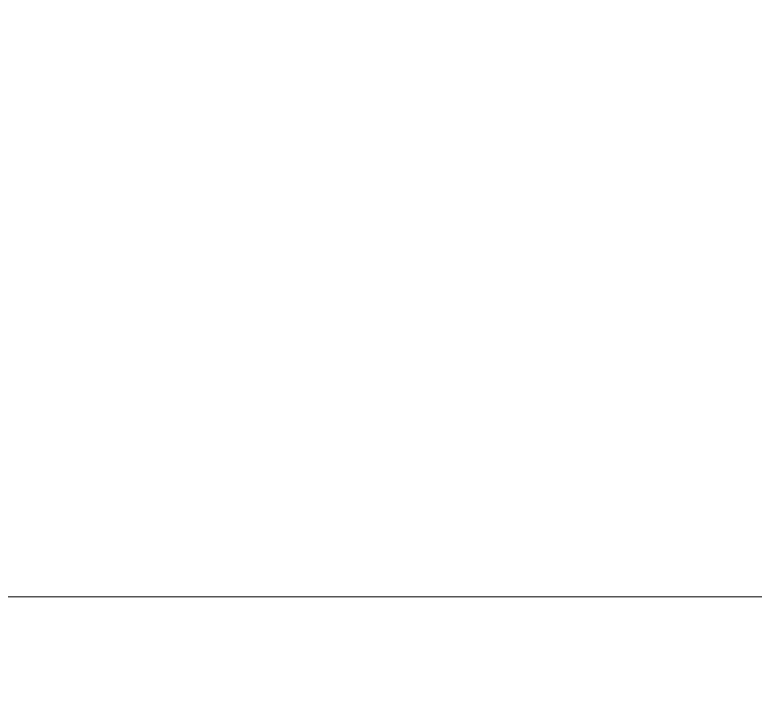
# Model space of a CAD drawing. Header units: inches. Extents: x -54880 to -186, y -132 to 853.
# Drawn here: x -15957.8375 to -15957.7115, y 144.8796 to 144.9976 of the extents above; entities that cross this region are included whole.
import ezdxf

# ---------------------------------------------------------------- set-up
doc = ezdxf.new("R2010")
doc.units = ezdxf.units.IN
doc.header["$MEASUREMENT"] = 0
doc.layers.add('A-WALL-PATT', color=111, linetype='Continuous', lineweight=9)

msp = doc.modelspace()

# ---------------------------------------------------------------- hatches: boundary and pattern name
at = {"layer": 'A-WALL-PATT'}
h = msp.add_hatch(dxfattribs=at)
h.set_pattern_fill('FP_21', color=256, style=0, pattern_type=2)
h.set_pattern_definition([(90, (22015.06, -723.5), (-193, -193), [48, -145]), (180, (22015.06, -723.5), (-2e-14, -193), [96.25, -96.75]), (270, (21918.81, -675.5), (-193, -193), [48, -145]), (180, (22015.06, -675.5), (-2e-14, -193), [96.25, -96.75]), (270, (21918.56, -675.5), (-193, -193), [48, -145]), (180, (21918.56, -675.5), (-2e-14, -193), [96.25, -96.75]), (90, (21822.31, -723.5), (-193, -193), [48, -145]), (180, (21918.56, -723.5), (-2e-14, -193), [96.25, -96.75]), (90, (21967.06, -675.25), (-193, -193), [48, -145]), (180, (22015.31, -675.25), (-2e-14, -193), [48.25, -144.75]), (180, (22015.31, -627.25), (-2e-14, -193), [48.25, -144.75]), (90, (21870.56, -675.25), (-193, -193), [48, -145]), (180, (21966.81, -675.25), (-2e-14, -193), [96.25, -96.75]), (270, (21966.81, -627.25), (-193, -193), [48, -145]), (180, (21966.81, -627.25), (-2e-14, -193), [96.25, -96.75]), (180, (21870.31, -675.25), (-2e-14, -193), [48, -145]), (270, (21870.31, -627.25), (-193, -193), [48, -145]), (180, (21870.31, -627.25), (-2e-14, -193), [48, -145]), (90, (22015.06, -627), (-193, -193), [48, -145]), (180, (22015.06, -627), (-2e-14, -193), [96.25, -96.75]), (270, (21918.81, -579), (-193, -193), [48, -145]), (180, (22015.06, -579), (-2e-14, -193), [96.25, -96.75]), (270, (21918.56, -579), (-193, -193), [48, -145]), (180, (21918.56, -579), (-2e-14, -193), [96.25, -96.75]), (270, (21822.31, -579), (-193, -193), [48, -145]), (180, (21918.56, -627), (-2e-14, -193), [96.25, -96.75]), (90, (21967.06, -578.75), (-193, -193), [48, -145]), (180, (22015.31, -578.75), (-2e-14, -193), [48.25, -144.75]), (180, (22015.31, -530.75), (-2e-14, -193), [48.25, -144.75]), (90, (21870.56, -578.75), (-193, -193), [48, -145]), (180, (21966.81, -578.75), (-2e-14, -193), [96.25, -96.75]), (270, (21966.81, -530.75), (-193, -193), [48, -145]), (180, (21966.81, -530.75), (-2e-14, -193), [96.25, -96.75]), (180, (21870.31, -578.75), (-2e-14, -193), [48, -145]), (270, (21870.31, -530.75), (-193, -193), [48, -145]), (180, (21870.31, -530.75), (-2e-14, -193), [48, -145])])
h.paths.add_polyline_path([(-16915.45888, 0), (-16689.70888, 0), (-16689.70888, 145), (-16814.70888, 145), (-16814.70888, 120.3125), (-16790.15703, 120.2579), (-16789.95888, 120), (-16790.27138, 119.70517), (-16790.50486, 119.58102), (-16792.35743, 116.40982), (-16793.32598, 114.94867), (-16794.61434, 113.2525), (-16795.22854, 109.56294), (-16795.52186, 107.31551), (-16795.66713, 104.50342), (-16795.70633, 101.3125), (-16803.52311, 101.3125), (-16803.54202, 106.0075), (-16803.82359, 108.85577), (-16804.6315, 113.29426), (-16805.0839, 113.99902), (-16806.43604, 115.83093), (-16808.06348, 118.5054), (-16808.78782, 119.69133), (-16809.01072, 119.7421), (-16809.15047, 119.8125), (-16809.45888, 119.8125), (-16809.45888, 117.8125), (-16812.95888, 114.3125), (-16814.70888, 114.3125), (-16814.70888, 114), (-16817.20888, 114), (-16817.20888, 117.35334), (-16820.14638, 118.6875), (-16821.89638, 118.6875), (-16821.89638, 118.8125), (-16824.45888, 118.8125), (-16824.45888, 119.4375), (-16824.64638, 119.4375), (-16824.64638, 119.75), (-16825.02138, 119.75), (-16825.02138, 119.3125), (-16824.77138, 119.3125), (-16824.77138, 119.125), (-16825.02138, 119.125), (-16825.02138, 116), (-16831.64638, 116), (-16831.71793, 119.79377), (-16831.99702, 119.799), (-16832.15001, 120), (-16831.91986, 120.20226), (-16831.64638, 120.24957), (-16831.64638, 128.125), (-16831.89638, 128.125), (-16831.89638, 128.3125), (-16831.64638, 128.3125), (-16831.64638, 128.75), (-16832.02138, 128.75), (-16832.02138, 128.4375), (-16832.20888, 128.4375), (-16832.20888, 128), (-16835.64638, 128.02213), (-16835.64638, 130.75), (-16835.77138, 130.75), (-16835.85403, 135.625), (-16837.8406, 135.61828), (-16838.28655, 135.45974), (-16843.25634, 145), (-16910.42954, 145), (-16915.45888, 117.8622), (-16915.45888, 20.18088)], flags=0)
h.paths.add_polyline_path([(-15850.33388, 0), (-15850.33388, 145), (-15874.16141, 145), (-15879.18976, 135.41647), (-15879.77768, 135.625), (-15881.64638, 135.625), (-15881.68258, 130.75), (-15881.77138, 130.75), (-15881.83388, 128), (-15885.20888, 128.02213), (-15885.20888, 128.4375), (-15885.39638, 128.4375), (-15885.39638, 128.75), (-15885.77138, 128.75), (-15885.77138, 128.3125), (-15885.52138, 128.3125), (-15885.52138, 128.125), (-15885.77138, 128.125), (-15885.69982, 120.20797), (-15885.36865, 120.13198), (-15885.26775, 120), (-15885.49789, 119.79715), (-15885.77138, 119.75043), (-15885.77138, 116), (-15892.39638, 116), (-15892.39638, 119.125), (-15892.64638, 119.125), (-15892.64638, 119.3125), (-15892.39638, 119.3125), (-15892.39638, 119.75), (-15892.77138, 119.75), (-15892.77138, 119.4375), (-15892.95888, 119.4375), (-15892.95888, 118.8125), (-15895.52138, 118.8125), (-15895.58388, 118.6875), (-15897.36576, 118.64463), (-15900.20888, 117.35334), (-15900.20888, 114), (-15902.70888, 114), (-15902.70888, 114.3125), (-15904.54726, 114.3125), (-15907.95888, 117.8125), (-15907.95888, 119.8125), (-15908.59097, 119.72554), (-15908.7303, 119.62508), (-15910.60743, 116.40982), (-15911.75282, 114.72708), (-15912.78625, 113.29426), (-15912.94134, 112.84879), (-15913.77186, 107.31551), (-15913.91715, 104.50724), (-15913.95633, 101.3125), (-15921.77311, 101.3125), (-15921.79202, 106.0075), (-15922.07359, 108.85577), (-15922.85965, 113.32263), (-15923.29947, 113.95588), (-15924.51754, 115.57032), (-15926.31348, 118.5054), (-15926.99523, 119.70352), (-15927.26072, 119.7421), (-15927.45888, 120), (-15927.14638, 120.26819), (-15925.80232, 120.31237), (-15923.44528, 120.28809), (-15920.32331, 120.29688), (-15917.83388, 120.30185), (-15913.54064, 120.30556), (-15902.70888, 120.3125), (-15902.70888, 145), (-15957.95888, 145), (-15957.95888, 0), (-15888.86126, 0)], flags=0)
h.paths.add_polyline_path([(-16681.70888, 0), (-16448.45888, 0), (-16448.45888, 145), (-16681.70888, 145), (-16681.70888, 20.18088)], flags=0)
h.paths.add_polyline_path([(-15965.95888, 0), (-15965.95888, 145), (-16199.20888, 145), (-16199.20888, 0), (-15966.32876, 0)], flags=0)
h.paths.add_polyline_path([(-16207.20888, 0), (-16207.20888, 145), (-16322.70374, 145), (-16322.70374, 114), (-16353.20837, 113.95588), (-16353.72132, 113.10647), (-16353.87218, 112.50113), (-16354.54134, 108.23884), (-16354.76269, 104.38546), (-16354.77794, 101.3125), (-16362.70374, 101.3125), (-16362.6411, 105.33002), (-16362.96816, 109.26713), (-16363.7631, 113.30498), (-16364.27626, 114), (-16394.70374, 114), (-16394.70374, 145), (-16440.45888, 145), (-16440.45888, 0), (-16276.19876, 0)], flags=0)
h.paths.add_polyline_path([(-16825.02138, 120.25), (-16824.64638, 120.25), (-16824.64638, 120.5625), (-16824.45888, 120.5625), (-16824.45888, 122.5625), (-16824.3287, 122.63403), (-16824.21921, 123.0625), (-16824.20888, 123.0625), (-16824.20888, 134.6875), (-16824.45888, 134.6875), (-16824.45888, 135.125), (-16824.64638, 135.125), (-16824.64638, 135.4375), (-16825.02138, 135.4375), (-16825.02138, 135), (-16824.77138, 135), (-16824.77138, 134.8125), (-16825.02138, 134.8125), (-16824.94982, 129.20797), (-16824.61865, 129.13198), (-16824.51775, 129), (-16824.74789, 128.79715), (-16825.02138, 128.75043), (-16825.02138, 120.875), (-16824.77138, 120.875), (-16824.77138, 120.6875), (-16825.02138, 120.6875), (-16825.02138, 120.5625)], flags=0)
h.paths.add_polyline_path([(-15892.39638, 120.25), (-15892.39638, 120.6875), (-15892.64638, 120.6875), (-15892.64638, 120.875), (-15892.39638, 120.875), (-15892.46793, 128.79377), (-15892.74702, 128.799), (-15892.90001, 129), (-15892.66986, 129.20226), (-15892.39638, 129.24957), (-15892.39638, 134.8125), (-15892.64638, 134.8125), (-15892.64638, 135), (-15892.39638, 135), (-15892.39638, 135.4375), (-15892.77138, 135.4375), (-15892.77138, 135.125), (-15892.95888, 135.125), (-15892.95888, 134.6875), (-15893.20888, 134.6875), (-15893.14638, 123.0625), (-15893.12008, 123.0625), (-15893.08388, 122.5625), (-15892.95888, 122.5625), (-15892.95888, 120.5625), (-15892.77138, 120.5625), (-15892.77138, 120.25)], flags=0)
h.paths.add_polyline_path([(-16817.20888, 120.38443), (-16817.20888, 122), (-16816.95888, 122), (-16816.95888, 142.63215), (-16820.39638, 137.70756), (-16820.39638, 121.6875), (-16820.07792, 121.6875), (-16818.47126, 120.95778)], flags=0)
h.paths.add_polyline_path([(-15900.20888, 120.38443), (-15897.27138, 121.6875), (-15897.02138, 121.71859), (-15897.02138, 137.70756), (-15900.45888, 142.63215), (-15900.45888, 122), (-15900.20888, 122), (-15900.20888, 121.71859)], flags=0)
h.paths.add_polyline_path([(-16822.20888, 122.6875), (-16822.20537, 123.0625), (-16821.89638, 123.0625), (-16821.95888, 134.6875), (-16822.33388, 134.6875), (-16822.27138, 123.0625), (-16822.24508, 123.0625)], flags=0)
h.paths.add_polyline_path([(-15895.20888, 122.6875), (-15895.1123, 123.0625), (-15895.08388, 123.0625), (-15895.08388, 134.6875), (-15895.52138, 134.6875), (-15895.52138, 123.0625), (-15895.20888, 123.0625)], flags=0)
h.paths.add_polyline_path([(-16831.64638, 129.25), (-16831.64638, 129.6875), (-16831.89638, 129.6875), (-16831.89638, 129.875), (-16831.64638, 129.875), (-16831.71793, 135.48127), (-16831.99702, 135.4865), (-16832.15001, 135.6875), (-16831.91986, 135.88976), (-16831.64638, 135.93707), (-16831.64638, 145), (-16833.77138, 145), (-16833.74844, 137.75), (-16833.64638, 137.75), (-16833.68258, 130.75), (-16833.77138, 130.75), (-16833.68646, 130), (-16832.20888, 130), (-16832.20888, 129.5625), (-16832.02138, 129.5625), (-16832.02138, 129.25)], flags=0)
h.paths.add_polyline_path([(-15885.39638, 129.25), (-15885.39638, 129.5625), (-15885.20888, 129.5625), (-15885.20888, 130), (-15883.64638, 130), (-15883.64638, 130.75), (-15883.77138, 130.75), (-15883.73517, 137.75), (-15883.64638, 137.75), (-15883.64638, 145), (-15885.77138, 145), (-15885.69982, 135.89547), (-15885.36865, 135.81948), (-15885.26775, 135.6875), (-15885.49789, 135.48465), (-15885.77138, 135.43793), (-15885.77138, 129.875), (-15885.52138, 129.875), (-15885.52138, 129.6875), (-15885.77138, 129.6875), (-15885.77138, 129.25)], flags=0)
h.paths.add_polyline_path([(-16825.02138, 135.9375), (-16824.64638, 135.9375), (-16824.64638, 136.25), (-16824.45888, 136.25), (-16824.45888, 136.6875), (-16824.20888, 136.6875), (-16824.20888, 145), (-16825.02138, 145), (-16825.02138, 136.5625), (-16824.77138, 136.5625), (-16824.77138, 136.375), (-16825.02138, 136.375), (-16825.02138, 136.25)], flags=0)
h.paths.add_polyline_path([(-15892.77138, 135.9375), (-15892.39638, 135.9375), (-15892.39638, 136.375), (-15892.64638, 136.375), (-15892.64638, 136.5625), (-15892.39638, 136.5625), (-15892.39638, 145), (-15893.20888, 145), (-15893.20888, 136.6875), (-15892.95888, 136.6875), (-15892.95888, 136.25), (-15892.77138, 136.25)], flags=0)
h.paths.add_polyline_path([(-16822.33388, 136.6875), (-16821.89638, 136.6875), (-16821.89638, 145), (-16822.33388, 145), (-16822.33388, 137.39963)], flags=0)
h.paths.add_polyline_path([(-15895.51012, 136.6875), (-15895.08388, 136.6875), (-15895.08388, 145), (-15895.52138, 145), (-15895.52138, 136.6875)], flags=0)
h.paths.add_polyline_path([(-16836.77174, 137.375), (-16835.77138, 137.39963), (-16835.73517, 137.75), (-16835.64638, 137.75), (-16835.64638, 145), (-16841.14219, 145), (-16837.17011, 137.375), (-16836.83488, 137.375)], flags=0)
h.paths.add_polyline_path([(-15880.71293, 137.375), (-15880.20807, 137.45096), (-15876.27556, 145), (-15881.77138, 145), (-15881.77138, 137.75), (-15881.64638, 137.75), (-15881.56372, 137.375), (-15880.79599, 137.375)], flags=0)
h.paths.add_polyline_path([(-16820.39638, 138.14434), (-16816.95888, 143.06892), (-16816.95888, 145), (-16820.39638, 145), (-16820.39638, 142.08838)], flags=0)
h.paths.add_polyline_path([(-15897.02138, 138.14434), (-15897.02138, 145), (-15900.45888, 145), (-15900.45888, 143.06892), (-15898.54469, 140.32665)], flags=0)

doc.saveas('drawing.dxf')
